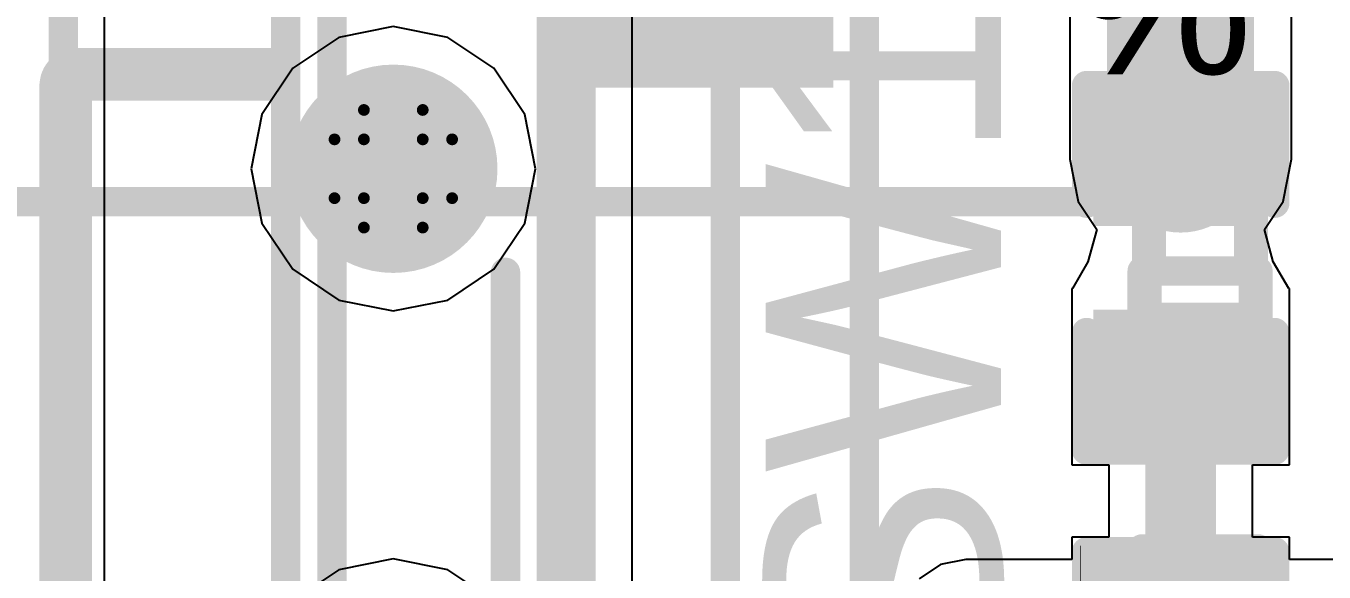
# Model space of a CAD drawing. Header units: millimetres. Extents: x -16 to 330, y -45 to 150.
# Drawn here: x -3.57 to 2.04, y 23.16 to 25.52 of the extents above; entities that cross this region are included whole.
import ezdxf

# ---------------------------------------------------------------- set-up
doc = ezdxf.new("R2010")
doc.units = ezdxf.units.MM
for name, color, linetype in [('BottomLayer', 5, 'Continuous'), ('BottomSolder', 6, 'Continuous'), ('DrillDrawing', 1, 'Continuous'), ('Mechanical13', 56, 'Continuous'), ('MidLayer1', 16, 'Continuous'), ('MidLayer2', 76, 'Continuous'), ('PadHoleLayer', 156, 'Continuous'), ('TopLayer', 1, 'Continuous'), ('TopOverlay', 2, 'Continuous'), ('TopPaste', 8, 'Continuous'), ('TopSolder', 216, 'Continuous')]:
    doc.layers.add(name, color=color, linetype=linetype)
doc.styles.add('Arial', font='arial.ttf', dxfattribs={"height": 0.2})

# ---------------------------------------------------------------- blocks, each defined once
blk = doc.blocks.new('YTS_B003_2A_79')
at = {"layer": 'BottomSolder'}
h = blk.add_hatch(color=6, dxfattribs=at)
edge = h.paths.add_edge_path()
edge.add_arc((1.15, 0.175), 0.45, 0, 360)
at = {"layer": 'PadHoleLayer'}
h = blk.add_hatch(color=156, dxfattribs=at)
edge = h.paths.add_edge_path()
edge.add_arc((1.15, 0.175), 0.45, 0, 360)
at = {"layer": 'TopLayer'}
blk.add_hatch(color=1, dxfattribs=at).paths.add_polyline_path([(1.5, -0.525), (2.7, -0.525), (2.7, -1.725), (1.5, -1.725)])
at = {"layer": 'TopPaste'}
blk.add_hatch(color=8, dxfattribs=at).paths.add_polyline_path([(1.5, -0.525), (2.7, -0.525), (2.7, -1.725), (1.5, -1.725)])
at = {"layer": 'TopSolder'}
h = blk.add_hatch(color=216, dxfattribs=at)
edge = h.paths.add_edge_path()
edge.add_arc((1.15, 0.175), 0.45, 0, 360)
blk.add_hatch(color=216, dxfattribs=at).paths.add_polyline_path([(1.5, -0.525), (2.7, -0.525), (2.7, -1.725), (1.5, -1.725)])
at = {"layer": 'TopOverlay', "const_width": 0.127}
blk.add_lwpolyline([(-3.683, 1.6002), (3.6576, 1.6002)], dxfattribs=at)
blk = doc.blocks.new('R___0402_91')
at = {"layer": 'TopLayer'}
for points in [[(-0.6985, -0.3175), (-0.6985, 0.3175), (-0.2413, 0.3175), (-0.2413, -0.3175)], [(0.2413, -0.3175), (0.2413, 0.3175), (0.6985, 0.3175), (0.6985, -0.3175)]]:
    blk.add_hatch(color=1, dxfattribs=at).paths.add_polyline_path(points)
at = {"layer": 'TopPaste'}
for points in [[(-0.6985, -0.3175), (-0.6985, 0.3175), (-0.2413, 0.3175), (-0.2413, -0.3175)], [(0.2413, -0.3175), (0.2413, 0.3175), (0.6985, 0.3175), (0.6985, -0.3175)]]:
    blk.add_hatch(color=8, dxfattribs=at).paths.add_polyline_path(points)
at = {"layer": 'TopSolder'}
for points in [[(-0.7535, -0.3725), (-0.7535, 0.3725), (-0.1863, 0.3725), (-0.1863, -0.3725)], [(0.1863, -0.3725), (0.1863, 0.3725), (0.7535, 0.3725), (0.7535, -0.3725)]]:
    blk.add_hatch(color=216, dxfattribs=at).paths.add_polyline_path(points)
at = {"layer": 'TopOverlay'}
for points, const_width in [([(-0.7874, -0.4064), (-0.7874, 0.4064)], 0.127), ([(0.7874, 0.4064), (-0.7874, 0.4064)], 0.127), ([(0.7874, -0.4064), (0.7874, 0.4064)], 0.127), ([(0.7874, -0.4064), (-0.7874, -0.4064)], 0.127), ([(0.8128, -0.4318), (-0.8128, -0.4318)], 0.00323)]:
    blk.add_lwpolyline(points, dxfattribs=dict(at, const_width=const_width))
for points, const_width in [([(-0.8191, 0.4064, 1), (-0.7556, 0.4064, 1)], 0.0635), ([(-0.8191, 0.4064, 1), (-0.7556, 0.4064, 1)], 0.0635), ([(0.7556, 0.4064, 1), (0.8191, 0.4064, 1)], 0.0635), ([(0.7556, 0.4064, 1), (0.8191, 0.4064, 1)], 0.0635), ([(-0.8191, -0.4064, 1), (-0.7556, -0.4064, 1)], 0.0635), ([(-0.8191, -0.4064, 1), (-0.7556, -0.4064, 1)], 0.0635), ([(0.7556, -0.4064, 1), (0.8191, -0.4064, 1)], 0.0635), ([(0.7556, -0.4064, 1), (0.8191, -0.4064, 1)], 0.0635), ([(-0.8136, -0.4318, 1), (-0.812, -0.4318, 1)], 0.00161), ([(0.812, -0.4318, 1), (0.8136, -0.4318, 1)], 0.00161)]:
    blk.add_lwpolyline(points, format="xyb", close=True, dxfattribs=dict(at, const_width=const_width))
blk = doc.blocks.new('C___0402_159')
at = {"layer": 'TopLayer'}
for points in [[(-0.6985, -0.3175), (-0.6985, 0.3175), (-0.2413, 0.3175), (-0.2413, -0.3175)], [(0.2413, -0.3175), (0.2413, 0.3175), (0.6985, 0.3175), (0.6985, -0.3175)]]:
    blk.add_hatch(color=1, dxfattribs=at).paths.add_polyline_path(points)
at = {"layer": 'TopPaste'}
for points in [[(-0.6985, -0.3175), (-0.6985, 0.3175), (-0.2413, 0.3175), (-0.2413, -0.3175)], [(0.2413, -0.3175), (0.2413, 0.3175), (0.6985, 0.3175), (0.6985, -0.3175)]]:
    blk.add_hatch(color=8, dxfattribs=at).paths.add_polyline_path(points)
at = {"layer": 'TopSolder'}
for points in [[(-0.7585, -0.3775), (-0.7585, 0.3775), (-0.1813, 0.3775), (-0.1813, -0.3775)], [(0.1813, -0.3775), (0.1813, 0.3775), (0.7585, 0.3775), (0.7585, -0.3775)]]:
    blk.add_hatch(color=216, dxfattribs=at).paths.add_polyline_path(points)
at = {"layer": 'TopOverlay', "const_width": 0.127}
for points in [[(-0.7874, 0.4064), (-0.7874, -0.4064)], [(-0.7874, 0.4064), (-0.2794, 0.4064)], [(0.2794, 0.4064), (0.7874, 0.4064)], [(0.7874, 0.4064), (0.7874, -0.4064)], [(-0.7874, -0.4064), (-0.2794, -0.4064)], [(0.2794, -0.4064), (0.7874, -0.4064)]]:
    blk.add_lwpolyline(points, dxfattribs=at)
at = {"layer": 'TopOverlay', "const_width": 0.0635}
for points in [[(-0.8191, 0.4064, 1), (-0.7556, 0.4064, 1)], [(-0.8191, 0.4064, 1), (-0.7556, 0.4064, 1)], [(-0.3111, 0.4064, 1), (-0.2477, 0.4064, 1)], [(0.2477, 0.4064, 1), (0.3111, 0.4064, 1)], [(0.7556, 0.4064, 1), (0.8191, 0.4064, 1)], [(0.7556, 0.4064, 1), (0.8191, 0.4064, 1)], [(-0.8191, -0.4064, 1), (-0.7556, -0.4064, 1)], [(-0.8191, -0.4064, 1), (-0.7556, -0.4064, 1)], [(-0.3111, -0.4064, 1), (-0.2477, -0.4064, 1)], [(0.2477, -0.4064, 1), (0.3111, -0.4064, 1)], [(0.7556, -0.4064, 1), (0.8191, -0.4064, 1)], [(0.7556, -0.4064, 1), (0.8191, -0.4064, 1)]]:
    blk.add_lwpolyline(points, format="xyb", close=True, dxfattribs=at)

msp = doc.modelspace()

# ---------------------------------------------------------------- linework, layer by layer
at = {"layer": 'BottomLayer'}
msp.add_line((-0.947, 19.0262), (-0.947, 48.3235), dxfattribs=at)
at = {"layer": 'BottomLayer', "const_width": 0.254}
msp.add_lwpolyline([(-1.2319, 19.0262), (-1.2319, 48.3235)], dxfattribs=at)
at = {"layer": 'DrillDrawing', "const_width": 0.0508}
for points in [[(-2.1054, 25.028), (-2.1054, 25.155)], [(-2.1054, 25.155), (-1.8514, 25.155)], [(-1.8514, 25.028), (-1.8514, 25.155)], [(-2.2324, 24.774), (-2.2324, 25.028)], [(-2.2324, 25.028), (-2.1054, 25.028)], [(-1.8514, 25.028), (-1.7244, 25.028)], [(-1.7244, 24.774), (-1.7244, 25.028)], [(-2.2324, 24.774), (-2.1054, 24.774)], [(-2.1054, 24.647), (-2.1054, 24.774)], [(-1.8514, 24.774), (-1.7244, 24.774)], [(-1.8514, 24.647), (-1.8514, 24.774)], [(-2.1054, 24.647), (-1.8514, 24.647)]]:
    msp.add_lwpolyline(points, dxfattribs=at)
at = {"layer": 'DrillDrawing', "const_width": 0.0254}
for points in [[(-2.1181, 25.155, 1), (-2.0927, 25.155, 1)], [(-2.1181, 25.155, 1), (-2.0927, 25.155, 1)], [(-1.8641, 25.155, 1), (-1.8387, 25.155, 1)], [(-1.8641, 25.155, 1), (-1.8387, 25.155, 1)], [(-2.2451, 25.028, 1), (-2.2197, 25.028, 1)], [(-2.2451, 25.028, 1), (-2.2197, 25.028, 1)], [(-2.1181, 25.028, 1), (-2.0927, 25.028, 1)], [(-2.1181, 25.028, 1), (-2.0927, 25.028, 1)], [(-1.8641, 25.028, 1), (-1.8387, 25.028, 1)], [(-1.8641, 25.028, 1), (-1.8387, 25.028, 1)], [(-1.7371, 25.028, 1), (-1.7117, 25.028, 1)], [(-1.7371, 25.028, 1), (-1.7117, 25.028, 1)], [(-2.2451, 24.774, 1), (-2.2197, 24.774, 1)], [(-2.2451, 24.774, 1), (-2.2197, 24.774, 1)], [(-2.1181, 24.774, 1), (-2.0927, 24.774, 1)], [(-2.1181, 24.774, 1), (-2.0927, 24.774, 1)], [(-1.8641, 24.774, 1), (-1.8387, 24.774, 1)], [(-1.8641, 24.774, 1), (-1.8387, 24.774, 1)], [(-1.7371, 24.774, 1), (-1.7117, 24.774, 1)], [(-1.7371, 24.774, 1), (-1.7117, 24.774, 1)], [(-2.1181, 24.647, 1), (-2.0927, 24.647, 1)], [(-2.1181, 24.647, 1), (-2.0927, 24.647, 1)], [(-1.8641, 24.647, 1), (-1.8387, 24.647, 1)], [(-1.8641, 24.647, 1), (-1.8387, 24.647, 1)]]:
    msp.add_lwpolyline(points, format="xyb", close=True, dxfattribs=at)
at = {"layer": 'Mechanical13', "const_width": 0.127}
for points in [[(1.5062, 24.7588), (1.5062, 28.7312)], [(1.5062, 24.7588), (1.5062, 28.7312)], [(-2.4438, 20.5088), (-2.4438, 27.2088)], [(-2.2438, 20.5088), (-2.2438, 27.2088)], [(0.0562, 20.8088), (0.0562, 26.9088)], [(-0.5438, 21.4588), (-0.5438, 26.2588)], [(-3.3438, 25.3588), (-2.4438, 25.3588)], [(-3.3438, 25.2588), (-3.3438, 25.3588)], [(-3.4438, 25.2588), (-3.3438, 25.2588)], [(-3.4438, 22.4588), (-3.4438, 25.2588)], [(-3.3438, 25.2588), (-2.4438, 25.2588)], [(-3.3438, 22.4588), (-3.3438, 25.2588)], [(1.2562, 25.2588), (1.2762, 25.2588)], [(1.2562, 25.0588), (1.2562, 25.2588)], [(1.2762, 25.2588), (1.7362, 25.2588)], [(1.2762, 24.2588), (1.2762, 25.2588)], [(1.7362, 25.2588), (1.7562, 25.2588)], [(1.7362, 24.2588), (1.7362, 25.2588)], [(1.7562, 25.0588), (1.7562, 25.2588)], [(1.2562, 25.0588), (1.2762, 25.0588)], [(1.2762, 25.0588), (1.7362, 25.0588)], [(1.2962, 24.4588), (1.2962, 25.0588)], [(1.7162, 24.4588), (1.7162, 25.0588)], [(1.7362, 25.0588), (1.7562, 25.0588)], [(-6.4385, 24.7588), (1.5062, 24.7588)], [(-6.4385, 24.7588), (1.5062, 24.7588)], [(-1.4938, 16.5088), (-1.4938, 24.4535)], [(-1.4938, 16.5088), (-1.4938, 24.4535)], [(1.2562, 24.4588), (1.2762, 24.4588)], [(1.2562, 24.2588), (1.2562, 24.4588)], [(1.2762, 24.4588), (1.7362, 24.4588)], [(1.7362, 24.4588), (1.7562, 24.4588)], [(1.7562, 24.2588), (1.7562, 24.4588)], [(1.2562, 24.2588), (1.2762, 24.2588)], [(1.2762, 24.2588), (1.7362, 24.2588)], [(1.7362, 24.2588), (1.7562, 24.2588)], [(1.2562, 23.2588), (1.7562, 23.2588)], [(1.2562, 23.2238), (1.2562, 23.2588)], [(1.2562, 23.2238), (1.7562, 23.2238)], [(1.2562, 23.0938), (1.2562, 23.2238)], [(1.7562, 23.2238), (1.7562, 23.2588)], [(1.7562, 23.0938), (1.7562, 23.2238)]]:
    msp.add_lwpolyline(points, dxfattribs=at)
for points in [[(-3.4388, 25.2896, -0.328045), (-3.3438, 25.3588)], [(-3.4438, 25.2588, -0.046786), (-3.4388, 25.2896)]]:
    msp.add_lwpolyline(points, format="xyb", dxfattribs=at)
at = {"layer": 'Mechanical13'}
for points, const_width in [([(-3.3755, 25.3588, 1), (-3.312, 25.3588, 1)], 0.0635), ([(-3.3755, 25.3588, 1), (-3.312, 25.3588, 1)], 0.0635), ([(-3.3755, 25.3588, 1), (-3.312, 25.3588, 1)], 0.0635), ([(-2.4755, 25.3588, 1), (-2.412, 25.3588, 1)], 0.0635), ([(-3.4706, 25.2896, 1), (-3.4071, 25.2896, 1)], 0.0635), ([(-3.4706, 25.2896, 1), (-3.4071, 25.2896, 1)], 0.0635), ([(-3.4755, 25.2588, 1), (-3.412, 25.2588, 1)], 0.0635), ([(-3.4755, 25.2588, 1), (-3.412, 25.2588, 1)], 0.0635), ([(-3.4755, 25.2588, 1), (-3.412, 25.2588, 1)], 0.0635), ([(-3.3755, 25.2588, 1), (-3.312, 25.2588, 1)], 0.0635), ([(-3.3755, 25.2588, 1), (-3.312, 25.2588, 1)], 0.0635), ([(-3.3755, 25.2588, 1), (-3.312, 25.2588, 1)], 0.0635), ([(-3.3755, 25.2588, 1), (-3.312, 25.2588, 1)], 0.0635), ([(-2.4755, 25.2588, 1), (-2.412, 25.2588, 1)], 0.0635), ([(1.2245, 25.2588, 1), (1.288, 25.2588, 1)], 0.0635), ([(1.2245, 25.2588, 1), (1.288, 25.2588, 1)], 0.0635), ([(1.2445, 25.2588, 1), (1.308, 25.2588, 1)], 0.0635), ([(1.2445, 25.2588, 1), (1.308, 25.2588, 1)], 0.0635), ([(1.2445, 25.2588, 1), (1.308, 25.2588, 1)], 0.0635), ([(1.7045, 25.2588, 1), (1.768, 25.2588, 1)], 0.0635), ([(1.7045, 25.2588, 1), (1.768, 25.2588, 1)], 0.0635), ([(1.7045, 25.2588, 1), (1.768, 25.2588, 1)], 0.0635), ([(1.7245, 25.2588, 1), (1.788, 25.2588, 1)], 0.0635), ([(1.7245, 25.2588, 1), (1.788, 25.2588, 1)], 0.0635), ([(1.2245, 25.0588, 1), (1.288, 25.0588, 1)], 0.0635), ([(1.2245, 25.0588, 1), (1.288, 25.0588, 1)], 0.0635), ([(1.2445, 25.0588, 1), (1.308, 25.0588, 1)], 0.0635), ([(1.2445, 25.0588, 1), (1.308, 25.0588, 1)], 0.0635), ([(1.2645, 25.0588, 1), (1.328, 25.0588, 1)], 0.0635), ([(1.6845, 25.0588, 1), (1.748, 25.0588, 1)], 0.0635), ([(1.7045, 25.0588, 1), (1.768, 25.0588, 1)], 0.0635), ([(1.7045, 25.0588, 1), (1.768, 25.0588, 1)], 0.0635), ([(1.7245, 25.0588, 1), (1.788, 25.0588, 1)], 0.0635), ([(1.7245, 25.0588, 1), (1.788, 25.0588, 1)], 0.0635), ([(1.5094, 24.7588, 1), (1.5031, 24.7588, 1)], 0.127), ([(1.5094, 24.7588, 1), (1.5031, 24.7588, 1)], 0.127), ([(1.4713, 24.7588, 1), (1.5348, 24.7588, 1)], 0.0635), ([(1.4713, 24.7588, 1), (1.5348, 24.7588, 1)], 0.0635), ([(1.4745, 24.7588, 1), (1.538, 24.7588, 1)], 0.0635), ([(1.4745, 24.7588, 1), (1.538, 24.7588, 1)], 0.0635), ([(1.4745, 24.7588, 1), (1.538, 24.7588, 1)], 0.0635), ([(1.4745, 24.7588, 1), (1.538, 24.7588, 1)], 0.0635), ([(1.4777, 24.7588, 1), (1.5412, 24.7588, 1)], 0.0635), ([(1.4777, 24.7588, 1), (1.5412, 24.7588, 1)], 0.0635), ([(-1.5255, 24.4535, 1), (-1.462, 24.4535, 1)], 0.0635), ([(-1.5255, 24.4535, 1), (-1.462, 24.4535, 1)], 0.0635), ([(1.2245, 24.4588, 1), (1.288, 24.4588, 1)], 0.0635), ([(1.2245, 24.4588, 1), (1.288, 24.4588, 1)], 0.0635), ([(1.2445, 24.4588, 1), (1.308, 24.4588, 1)], 0.0635), ([(1.2445, 24.4588, 1), (1.308, 24.4588, 1)], 0.0635), ([(1.2645, 24.4588, 1), (1.328, 24.4588, 1)], 0.0635), ([(1.6845, 24.4588, 1), (1.748, 24.4588, 1)], 0.0635), ([(1.7045, 24.4588, 1), (1.768, 24.4588, 1)], 0.0635), ([(1.7045, 24.4588, 1), (1.768, 24.4588, 1)], 0.0635), ([(1.7245, 24.4588, 1), (1.788, 24.4588, 1)], 0.0635), ([(1.7245, 24.4588, 1), (1.788, 24.4588, 1)], 0.0635), ([(1.2245, 24.2588, 1), (1.288, 24.2588, 1)], 0.0635), ([(1.2245, 24.2588, 1), (1.288, 24.2588, 1)], 0.0635), ([(1.2445, 24.2588, 1), (1.308, 24.2588, 1)], 0.0635), ([(1.2445, 24.2588, 1), (1.308, 24.2588, 1)], 0.0635), ([(1.2445, 24.2588, 1), (1.308, 24.2588, 1)], 0.0635), ([(1.7045, 24.2588, 1), (1.768, 24.2588, 1)], 0.0635), ([(1.7045, 24.2588, 1), (1.768, 24.2588, 1)], 0.0635), ([(1.7045, 24.2588, 1), (1.768, 24.2588, 1)], 0.0635), ([(1.7245, 24.2588, 1), (1.788, 24.2588, 1)], 0.0635), ([(1.7245, 24.2588, 1), (1.788, 24.2588, 1)], 0.0635), ([(1.2245, 23.2588, 1), (1.288, 23.2588, 1)], 0.0635), ([(1.2245, 23.2588, 1), (1.288, 23.2588, 1)], 0.0635), ([(1.2245, 23.2238, 1), (1.288, 23.2238, 1)], 0.0635), ([(1.2245, 23.2238, 1), (1.288, 23.2238, 1)], 0.0635), ([(1.2245, 23.2238, 1), (1.288, 23.2238, 1)], 0.0635), ([(1.7245, 23.2588, 1), (1.788, 23.2588, 1)], 0.0635), ([(1.7245, 23.2588, 1), (1.788, 23.2588, 1)], 0.0635), ([(1.7245, 23.2238, 1), (1.788, 23.2238, 1)], 0.0635), ([(1.7245, 23.2238, 1), (1.788, 23.2238, 1)], 0.0635), ([(1.7245, 23.2238, 1), (1.788, 23.2238, 1)], 0.0635)]:
    msp.add_lwpolyline(points, format="xyb", close=True, dxfattribs=dict(at, const_width=const_width))
at = {"layer": 'MidLayer1'}
for p, q in [((-3.2258, 20.6659), (-3.2258, 26.8362)), ((-1.9784, 25.5152), (-2.2134, 25.4685)), ((-1.7433, 25.4685), (-1.9784, 25.5152)), ((-2.2134, 25.4685), (-2.4127, 25.3353)), ((-1.5441, 25.3353), (-1.7433, 25.4685)), ((-2.4127, 25.3353), (-2.5458, 25.1361)), ((-1.4109, 25.1361), (-1.5441, 25.3353)), ((-2.5458, 25.1361), (-2.5926, 24.901)), ((-1.3642, 24.901), (-1.4109, 25.1361)), ((-2.5926, 24.901), (-2.5458, 24.666)), ((-1.4109, 24.666), (-1.3642, 24.901)), ((-2.5458, 24.666), (-2.4127, 24.4667)), ((-1.5441, 24.4667), (-1.4109, 24.666)), ((-2.4127, 24.4667), (-2.2134, 24.3336)), ((-1.7433, 24.3336), (-1.5441, 24.4667)), ((-2.2134, 24.3336), (-1.9784, 24.2868)), ((-1.9784, 24.2868), (-1.7433, 24.3336)), ((-1.9784, 23.2152), (-2.2134, 23.1685)), ((-1.7433, 23.1685), (-1.9784, 23.2152)), ((-2.2134, 23.1685), (-2.4127, 23.0353)), ((-1.5441, 23.0353), (-1.7433, 23.1685))]:
    msp.add_line(p, q, dxfattribs=at)
at = {"layer": 'MidLayer2'}
for p, q in [((-3.2258, 20.6659), (-3.2258, 26.8362)), ((-1.9784, 25.5152), (-2.2134, 25.4685)), ((-1.7433, 25.4685), (-1.9784, 25.5152)), ((-2.2134, 25.4685), (-2.4127, 25.3353)), ((-1.5441, 25.3353), (-1.7433, 25.4685)), ((-2.4127, 25.3353), (-2.5458, 25.1361)), ((-1.4109, 25.1361), (-1.5441, 25.3353)), ((-2.5458, 25.1361), (-2.5926, 24.901)), ((-1.3642, 24.901), (-1.4109, 25.1361)), ((-2.5926, 24.901), (-2.5458, 24.666)), ((-1.4109, 24.666), (-1.3642, 24.901)), ((-2.5458, 24.666), (-2.4127, 24.4667)), ((-1.5441, 24.4667), (-1.4109, 24.666)), ((-2.4127, 24.4667), (-2.2134, 24.3336)), ((-1.7433, 24.3336), (-1.5441, 24.4667)), ((-2.2134, 24.3336), (-1.9784, 24.2868)), ((-1.9784, 24.2868), (-1.7433, 24.3336)), ((-1.9784, 23.2152), (-2.2134, 23.1685)), ((-1.7433, 23.1685), (-1.9784, 23.2152)), ((-2.2134, 23.1685), (-2.4127, 23.0353)), ((-1.5441, 23.0353), (-1.7433, 23.1685))]:
    msp.add_line(p, q, dxfattribs=at)
at = {"layer": 'TopLayer'}
for p, q in [((1.9015, 24.9428), (1.9015, 27.1525)), ((0.9433, 26.6735), (0.9433, 24.9428)), ((-3.2258, 21.2034), (-3.2258, 26.2986)), ((-1.9784, 25.5152), (-2.2134, 25.4685)), ((-1.7433, 25.4685), (-1.9784, 25.5152)), ((-2.2134, 25.4685), (-2.4127, 25.3353)), ((-1.5441, 25.3353), (-1.7433, 25.4685)), ((-2.4127, 25.3353), (-2.5458, 25.1361)), ((-1.4109, 25.1361), (-1.5441, 25.3353)), ((-2.5458, 25.1361), (-2.5926, 24.901)), ((-1.3642, 24.901), (-1.4109, 25.1361)), ((-2.5926, 24.901), (-2.5458, 24.666)), ((-1.4109, 24.666), (-1.3642, 24.901)), ((0.9433, 24.9428), (0.9798, 24.7595)), ((1.865, 24.7595), (1.9015, 24.9428)), ((0.9798, 24.7595), (1.0609, 24.638)), ((1.7839, 24.638), (1.865, 24.7595)), ((-2.5458, 24.666), (-2.4127, 24.4667)), ((-1.5441, 24.4667), (-1.4109, 24.666)), ((1.0609, 24.638), (1.0222, 24.4984)), ((1.8226, 24.4984), (1.7839, 24.638)), ((-2.4127, 24.4667), (-2.2134, 24.3336)), ((-1.7433, 24.3336), (-1.5441, 24.4667)), ((1.0222, 24.4984), (0.9557, 24.384)), ((1.8891, 24.384), (1.8226, 24.4984)), ((0.9557, 24.384), (0.9525, 24.384)), ((0.9525, 24.384), (0.9525, 23.622)), ((1.8923, 24.384), (1.8891, 24.384)), ((1.8923, 23.622), (1.8923, 24.384)), ((-2.2134, 24.3336), (-1.9784, 24.2868)), ((-1.9784, 24.2868), (-1.7433, 24.3336)), ((0.9525, 23.622), (1.1116, 23.622)), ((1.1116, 23.622), (1.1116, 23.3097)), ((1.7332, 23.3097), (1.7332, 23.622)), ((1.7332, 23.622), (1.8923, 23.622)), ((1.1116, 23.3097), (0.9525, 23.3097)), ((0.9525, 23.3097), (0.9525, 23.2136)), ((1.8923, 23.3097), (1.7332, 23.3097)), ((1.8923, 23.2136), (1.8923, 23.3097)), ((-1.9784, 23.2152), (-2.2134, 23.1685)), ((-1.7433, 23.1685), (-1.9784, 23.2152)), ((0.4939, 23.2136), (0.3849, 23.1919)), ((0.9525, 23.2136), (0.4939, 23.2136)), ((6.3893, 23.2136), (1.8923, 23.2136)), ((-2.2134, 23.1685), (-2.4127, 23.0353)), ((-1.5441, 23.0353), (-1.7433, 23.1685)), ((0.3849, 23.1919), (0.2925, 23.1301))]:
    msp.add_line(p, q, dxfattribs=at)
for points, const_width in [([(1.4224, 24.9428), (1.4224, 27.1526)], 0.635), ([(1.4224, 22.9287), (1.4224, 24.003)], 0.3048)]:
    msp.add_lwpolyline(points, dxfattribs=dict(at, const_width=const_width))
for points, const_width in [([(1.2636, 24.9428, 1), (1.5811, 24.9428, 1)], 0.3175), ([(1.3462, 24.003, 1), (1.4986, 24.003, 1)], 0.1524)]:
    msp.add_lwpolyline(points, format="xyb", close=True, dxfattribs=dict(at, const_width=const_width))

# ---------------------------------------------------------------- block references
for name, p, rotation in [('YTS_B003_2A_79', (-1.8034, 23.751), 90), ('C___0402_159', (1.4224, 24.4729), 90), ('R___0402_91', (1.4224, 22.4588), 270)]:
    msp.add_blockref(name, p, dxfattribs=dict(rotation=rotation))

# ---------------------------------------------------------------- texts
at = {"layer": 'TopOverlay', "style": 'Arial'}
for s, height, rotation, p in [('%', 0.635, 360, (0.9435, 25.3088)), ('SW1', 1.016, 90, (0.6459, 22.6402))]:
    msp.add_text(s, height=height, rotation=rotation, dxfattribs=at).set_placement(p)

doc.saveas('drawing.dxf')
